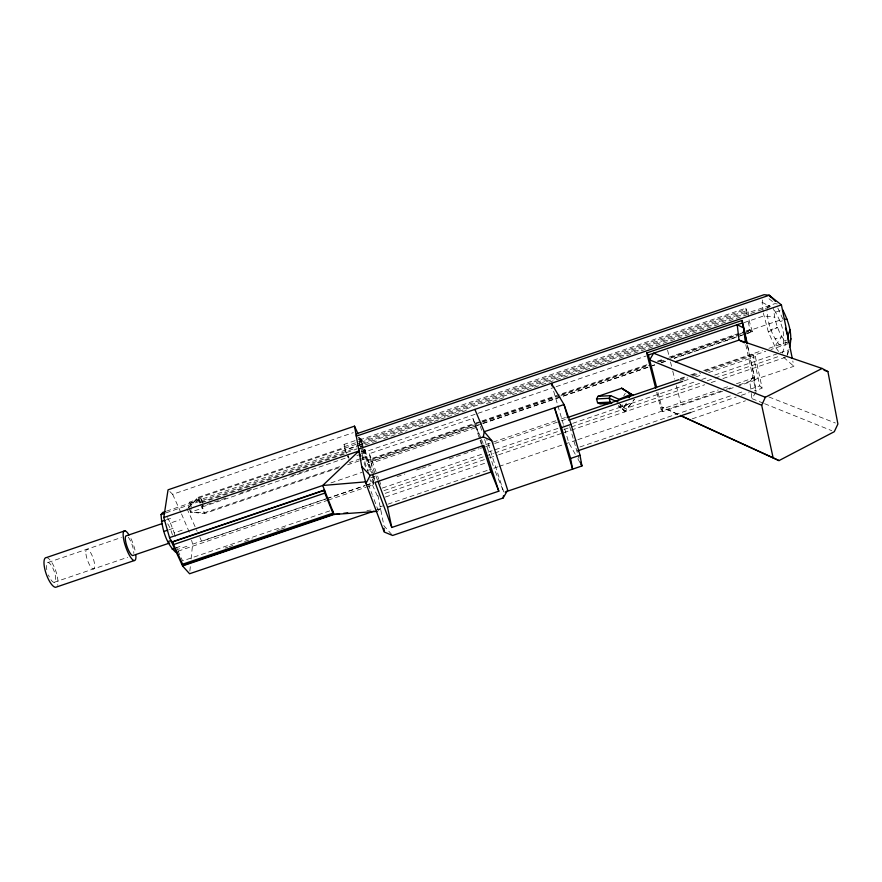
<?xml version="1.0" encoding="UTF-8"?>
<svg xmlns="http://www.w3.org/2000/svg" width="882" height="882" viewBox="0 0 882 882"><rect width="100%" height="100%" fill="white"/><g stroke="black" fill="none" stroke-linecap="round" stroke-linejoin="round"><path stroke-width="0.66" stroke-dasharray="4.41 3.31" d="M367.11 486.864L373.593 484.659L372.711 477.923M289.02 472.973L346.339 453.425L344.123 447.56L344.068 444.407L357.056 439.975M202.584 503.975L202.199 508.219L190.666 512.144L189.145 508.738M191.118 508.098L190.666 512.144L204.558 513.556L202.199 506.125L228.184 497.272M356.13 444.296L197.8 498.297L188.638 507.602L189.255 502.233L200.699 498.33L200.269 502.795L197.888 497.437L344.123 447.56M189.862 571.062L190.413 565.682M191.107 558.956L192.618 544.172L191.615 540.269M368.577 473.292L361.874 453.205L360.374 445.024L361.333 446.865M746.481 313.606L745.819 308.226L360.176 439.787L361.223 443.602L748.046 311.666L749.204 320.872L752.379 331.775L674.256 358.39M674.212 358.158L750.946 332.018L751.155 330.695L745.94 332.47M787.075 355.6L788.276 349.404M763.25 311.963L762.136 302.328L762.787 299.792M767.561 308.347L768.2 305.944L771.452 306.396L619.186 358.312M774.374 310.199C780.294 320.453 786.292 333.594 782.687 345.524L779.368 344.741C771.507 335.27 767.847 322.856 766.921 310.74M787.604 354.487L788.751 350.948M782.4 353.109L786.094 342.459C778.167 333.021 774.495 320.585 773.624 308.446M624.864 411.817L621.149 407.043L618.547 405.819L624.864 411.817L634.367 399.314L624.864 411.817L623.817 407.914L626.749 402.258M623.717 395.908L625.261 393.306M763.316 403.184L751.905 398.609L756.106 391.939L753.934 375.512L749.843 382.049L751.111 392.236M778.574 351.422L774.826 346.339L781.728 336.67L775.046 338.942M618.403 402.809L623.817 407.914L627.786 402.721M376.482 509.388L380.594 508.892L378.488 511.273L372.711 495.849M188.638 507.602L197.888 497.437L200.181 503.666M774.826 346.339L768.332 331.93L777.538 327.442L770.868 329.703M618.756 405.985L621.149 407.043L632.912 402.071M169.884 491.627L172.651 494.306L353.263 432.654M358.357 439.534L360.958 438.641L363.208 446.832M344.002 446.766L745.621 309.593M360.97 442.246L746.833 310.629L748.046 311.666M357.43 443.844L361.322 442.521L360.958 438.641M346.339 453.425L345.336 449.798L358.687 445.245M359.9 444.837L362.326 444.01M166.533 511.13L774.958 303.628L778.266 304.07M189.255 502.233L190.391 503.379L201.802 499.488L202.695 502.861M166.003 512.861L356.295 447.968M359.338 444.308L360.198 446.634L378.422 440.416M383.626 438.641L407.054 430.659M418.763 426.656L426.579 423.999M427.88 423.558L433.084 421.783M434.385 421.331L439.589 419.556M440.89 419.115L446.094 417.34M447.395 416.899L468.221 409.799M486.445 403.581L491.649 401.806M492.95 401.365L498.154 399.59M499.455 399.149L504.658 397.374M512.464 394.706L613.982 360.088M200.512 502.31L357.144 448.905M201.735 502.729L283.806 474.748M361.4 451.606L365.28 450.283L364.564 448.365L365.225 451.816L363.935 448.784M239.871 493.281L251.568 489.301M291.832 475.563L308.722 469.808M361.025 451.981L364.663 450.746M202.121 506.996L347.817 457.328L347.695 456.523L348.291 457.582L347.74 454.098M361.311 453.15L476.688 413.768M477.989 413.316L554.921 387.099M556.222 386.658L646.197 355.986M743.989 322.647L763.713 315.932L774.572 317.156M166.411 519.829L171.395 518.131M775.829 312.096L782.698 309.758M356.912 455.586L360.54 454.34M361.752 453.932L365.391 452.687M47.981 562.507L121.385 537.48M373.516 474.737L369.36 453.69L472.884 418.399L480.966 438.178M167.47 517.668L170.446 523.015L180.149 519.707M360.308 458.783L349.889 462.333L350.022 463.138L348.699 459.654M361.609 458.331L366.824 456.556L365.28 450.283M339.636 466.677L204.635 512.674L190.666 512.144M338.512 467.912L204.558 513.556L200.688 504.802M347.618 464.803L359.327 460.823M360.628 460.371L367.132 458.155L366.824 456.556M646.892 364.729L367.75 459.831L368.533 462.278L481.704 423.735M657.333 361.179L662.547 359.404M669.074 357.177L744.728 331.4M746.029 330.959L749.943 329.625L747.638 318.942M365.534 466.953L363.759 461.925L480.911 422.015M482.211 421.574L556.41 396.305M561.625 394.53L648.832 364.817M657.939 361.708L664.455 359.492M670.959 357.276L738.653 334.223M739.954 333.782L745.158 332.007M746.459 331.555L782.907 319.141L777.77 307.917M481.561 424.022L368.29 462.609L368.014 461.209L481.396 422.588M482.697 422.147L559.585 395.952M560.886 395.511L650.806 364.883M659.934 361.774L669.052 358.665M670.364 358.224L744.64 332.922M168.903 529.773L173.908 528.064M780.151 321.566L782.444 320.783M483.005 423.294L650.795 366.14M652.096 365.688L654.698 364.806M661.202 362.59L667.707 360.374M482.862 423.581L650.817 366.372M652.118 365.931L654.731 365.038M661.235 362.822L667.751 360.606M175.143 536.51L174.228 532.882L183.93 529.575M330.937 482.917L362.127 472.289M367.331 470.525L371.234 469.191L372.447 473.05M54.111 582.329L127.636 557.314M370.649 477.857L377.452 475.541L378.852 479.334M175.783 547.898L182.001 545.782M784.109 340.948L786.391 340.176M192.618 544.172L325.701 498.903M327.002 498.462L364.839 485.596M366.151 485.144L373.979 482.487M186.929 546.256L177.139 549.585L176.907 546.079M325.425 499.146L201.614 541.261L199.927 537.491M326.737 498.705L364.531 485.85M365.832 485.409L373.648 482.741L372.281 477.449M485.839 444.583L556.288 420.626M561.503 418.851L565.417 417.517M680.22 378.466L685.435 376.691M690.65 374.916L697.177 372.7M703.704 370.484L762.401 350.518M768.928 348.291L786.094 342.459L789.467 343.208L770.967 349.504M680.209 379.227L686.703 377.011M691.907 375.247L699.702 372.59M704.905 370.826L752.996 354.465L755.356 356.648L762.169 388.223L754.364 390.869M177.932 551.206L326.858 500.557M328.159 500.116L365.81 487.305M397.054 476.677L404.871 474.02M416.591 470.029L420.505 468.706M421.805 468.265L427.009 466.49M428.321 466.049L430.923 465.156M449.159 458.96L479.124 448.762M480.436 448.321L484.339 446.987M485.64 446.546L493.457 443.889M494.758 443.448L559.905 421.287M561.206 420.846L566.42 419.071M679.768 380.528L687.585 377.871M692.789 376.096L700.617 373.439M705.821 371.664L765.752 351.279M684.013 380.914L690.496 378.709M695.689 376.945L702.171 374.74M708.654 372.535L755.356 356.648M382.336 488.066L482.73 453.932M487.944 452.157L558.35 428.222M572.694 423.349L696.559 381.245M701.774 379.469L708.29 377.253M714.806 375.037L778.696 353.318M779.997 352.866L789.125 349.768M383.935 490.646L484.328 456.523M485.629 456.082L493.457 453.414M494.758 452.973L558.637 431.265M563.852 429.49L702.05 382.512M707.265 380.737L713.781 378.521M715.093 378.08L780.272 355.92M329.736 510.899L182.596 560.908L176.422 547.468M385.202 493.336L488.22 458.32M489.521 457.879L497.349 455.222M498.65 454.781L562.551 433.062M563.852 432.621L704.685 384.761M711.201 382.545L717.728 380.329M722.942 378.554L785.531 357.287M225.108 548.108L227.699 547.226M228.989 546.785L232.87 545.473M244.523 541.515L252.285 538.869M276.882 530.512L279.462 529.641M280.763 529.2L285.933 527.436M385.401 497.04L485.971 462.874M656.726 392.314L661.081 409.358L718.246 389.943M723.449 388.179L729.943 385.974M736.437 383.769L754.617 377.595L747.66 345.678M380.175 506.797L382.766 505.915M387.937 504.162L488.782 469.908M497.834 466.843L493.964 468.155L503.909 492.432L486.754 439.457M499.124 466.402L563.609 444.506M564.899 444.065L576.574 440.096M577.875 439.655L721.002 391.057M726.206 389.282L732.71 387.077M739.215 384.872L793.866 366.306L792.797 361.025M661.081 409.358L662.823 411.596L722.534 391.321M729.039 389.105L735.544 386.9M736.845 386.459L754.97 380.307L754.617 377.595M377.992 509.774L380.594 508.892M579.937 446.965L731.134 395.643M737.661 393.438L744.176 391.222M750.692 389.006L759.81 385.919L762.169 388.223M690.65 412.5L736.161 397.054M741.365 395.29L749.171 392.633M692.183 418.862L745.411 400.803M366.912 510.524L371.013 510.039M768.895 396.944L835.342 423.018M764.584 403.691L831.759 430.67M677.905 414.308L661.621 406.878L678.765 414.805M762.136 302.328L770.184 306.616M769.027 298.755L774.958 303.628M783.624 357.287L793.866 366.306M751.155 330.695L752.379 331.775M200.699 498.33L201.802 499.488M391.74 534.503L383.935 525.815L377.926 495.397M575.24 454.186L568.769 442.753L563.741 425.587M577.82 458.761L580.411 463.337M622.031 404.684L623.817 407.914M377.386 495.993L370.01 479.488M373.593 484.659L370.396 477.835M368.014 461.209L368.533 462.278M360.176 439.787L360.716 440.89M172.651 494.306L180.964 512.729M181.516 513.952L189.939 533.753M186.973 508.605L197.105 531.218M745.819 308.226L746.833 310.629M749.943 329.625L750.946 332.018M481.451 439.368L483.909 445.377M363.119 448.387L358.522 437.461L360.198 446.634M363.593 449.588L371.774 473.105M362.282 448.695L370.44 471.341M170.446 523.015L174.228 532.882M344.068 444.407L345.336 449.798M368.378 484.273L372.226 494.559M359.382 437.307L362.215 444.925M364.001 449.743L371.234 469.191M369.36 453.69L376.019 471.683M379.315 480.602L380.726 484.394M377.463 480.029L371.245 463.237L476.556 427.373L480.293 438.839M480.712 440.118L481.958 443.944M472.884 418.399L479.654 439.126M480.073 440.416L481.34 444.308M480.392 426.381L481.671 430.295M484.637 439.434L493.534 466.854M372.854 474.329L374.872 480.756M372.149 474.273L374.343 481.274M361.741 455.476L363.759 461.925M553.664 391.255L557.545 404.463M557.931 405.786L563.344 424.264M569.717 426.612L575.659 447.02M576.034 448.299L578.956 458.32M768.332 331.93L763.404 313.286M620.454 404.463L621.149 407.043M190.391 503.379L191.273 506.753M657.961 392.523L662.823 411.596M667.564 350.121L669.195 356.692M670.496 361.962L672.448 369.856M672.779 371.168L674.73 379.062M676.362 385.632L680.584 402.732M348.456 456.016L349.029 458.541M747.297 345.094L754.97 380.307M745.775 344.653L756.106 391.939M752.996 354.465L759.81 385.919M373.759 476.015L375.026 482.41M751.277 393.504L751.905 398.609M46.448 557.556A15.667 5.005 70.7 0 1 54.904 568.625A15.667 5.005 70.7 0 1 57.639 585.251M130.988 538.615A15.689 4.013 70.8 0 1 135.442 552.242M128.331 537.237A10.463 2.679 70.8 0 1 133.821 553.389M46.812 569.794A10.441 3.341 70.7 0 1 50.528 564.315A10.441 3.341 70.7 0 1 55.555 580.554A10.441 3.341 70.7 0 1 48.411 574.976M167.712 523.82A10.463 2.337 70.9 0 1 172.431 535.076M202.187 501.715L201.239 499.377L202.187 501.715M365.545 451.65L364.894 449.743L365.567 451.639M361.146 439.567L361.752 441.419L361.201 439.688M85.94 554.05A10.452 3.01 70.8 0 0 93.382 568.967A10.452 3.01 70.8 0 0 91.452 554.139A10.452 3.01 70.8 0 0 85.94 554.05"/><path stroke-width="1.32" d="M374.089 511.097L189.586 573.752L182.552 565.935L169.531 537.634L163.787 517.536L168.043 489.83L354.509 426.16L361.774 466.666L365.942 483.468L384.166 532L392.611 535.473L503.159 497.999L503.457 495.772M789.533 347.288C793.061 334.454 788.442 321.213 782.698 309.758M365.942 483.468L370.231 475.409L483.325 436.921L484.24 431.706L474.891 409.402M790.206 340.926L790.945 338.622M788.354 342.227L787.714 335.943L790.063 329.824M779.004 460.602L773.128 457.813L761.684 405.224L765.344 397.253L822.134 368.467L827.9 371.565L837.9 424.022L834.295 431.695L779.004 460.602L681.169 415.896M629.098 397.727L630.862 394.331L621.667 388.267L598.04 396.316L596.519 398.918L597.577 402.721L600.157 403.923L611.502 403.383M503.159 497.999L507.69 490.127L491.77 440.669L484.24 431.706L564.028 404.54L571.051 424.352L580.025 455.266L581.911 465.983L505.199 491.991M633.342 395.445L621.667 388.267L633.342 395.445L630.862 394.331L619.065 399.314L610.675 395.665L609.131 398.289L610.179 402.115L611.91 402.92M618.017 401.078L619.065 399.314M175.463 552.044C165.529 542.761 161.902 527.778 161.042 514.548L162.839 512.387L165.298 511.549M360.374 456.115L358.963 450.989L322.713 485.486L169.531 537.634M775.532 301.423L769.159 295.272L356.306 436.16L356.615 433.768L764.088 294.698L769.159 295.272L781.419 304.885L792.268 358.39M161.042 514.548L164.758 513.28M358.61 449.048L781.419 304.885M124.902 530.81L46.448 557.556A15.667 5.005 70.7 0 0 45.699 572.385A15.667 5.005 70.7 0 0 55.643 587.302L134.273 560.555M163.787 517.536L358.963 450.989M655.723 388.378L646.682 352.965L742.148 320.409L747.076 343.021M646.682 352.965L648.391 354.994L742.468 322.922L742.148 320.409M161.417 521.527L165.155 520.248M162.167 523.588L126.457 535.76A10.463 2.679 70.8 0 0 126.666 545.429A10.463 2.679 70.8 0 0 132.708 555.583L169.752 542.981M163.898 531.482L167.646 530.203M675.336 361.774L738.995 340.099L822.134 368.467M167.812 541.636L171.56 540.357M173.611 541.35L324.488 490.006L324.653 491.55L324.014 490.458L172.442 542.044L183.125 565.274L333.341 514.239L332.338 510.017M173.17 544.712L324.83 493.104L333.341 514.239M172.056 549.166L174.548 548.317M567.115 417.693L678.908 379.668M568.581 420.163L682.723 381.355M561.503 427.594L554.513 407.782L572.605 469.136L570.599 458.464L561.503 427.594L571.051 424.352M182.199 564.348L332.723 513.203M182.552 565.935L334.08 514.449L339.548 513.798M391.784 527.469L375.026 482.41L483.909 445.377L498.815 491.175L391.784 527.469L387.518 507.161L491.109 471.991L482.377 445.223M577.523 450.889L690.65 412.5M570.599 458.464L580.025 455.266M343.66 513.302L347.762 512.817M366.052 481.826L322.713 485.486L334.08 514.449L377.143 511.373M598.04 396.316L610.675 395.665M596.519 398.918L609.131 398.289L617.499 401.96M597.577 402.721L610.179 402.115M784.285 319.174L787.031 319.218M824.042 370.242L827.9 371.565M765.344 397.253L653.617 353.208L649.648 359.9L761.684 405.224M483.325 436.921L491.77 440.669M680.408 415.455L773.128 457.813M744.408 342.8L738.995 340.099L737.22 324.719L743.548 327.906L745.334 342.051M361.774 466.666L370.231 475.409M172.442 542.044L173.39 543.025M769.159 295.272L770.692 297.245M580.907 464.219L581.911 465.983L580.808 462.212M354.509 426.16L358.048 433.724M490.149 469.599L498.815 491.175M377.948 481.318L387.518 507.161M324.014 490.458L324.83 493.104M552.121 385.974L551.349 383.339L564.028 404.54L567.821 417.561M785.498 328.192L787.714 335.943M648.391 354.994L656.627 387.297M742.468 322.922L747.01 343.771M384.023 528.285L384.122 530.766M135.828 554.899A15.689 4.013 70.8 0 1 130.47 557.049A15.689 4.013 70.8 0 1 123.182 535.727A15.689 4.013 70.8 0 1 129.004 534.933"/></g></svg>
